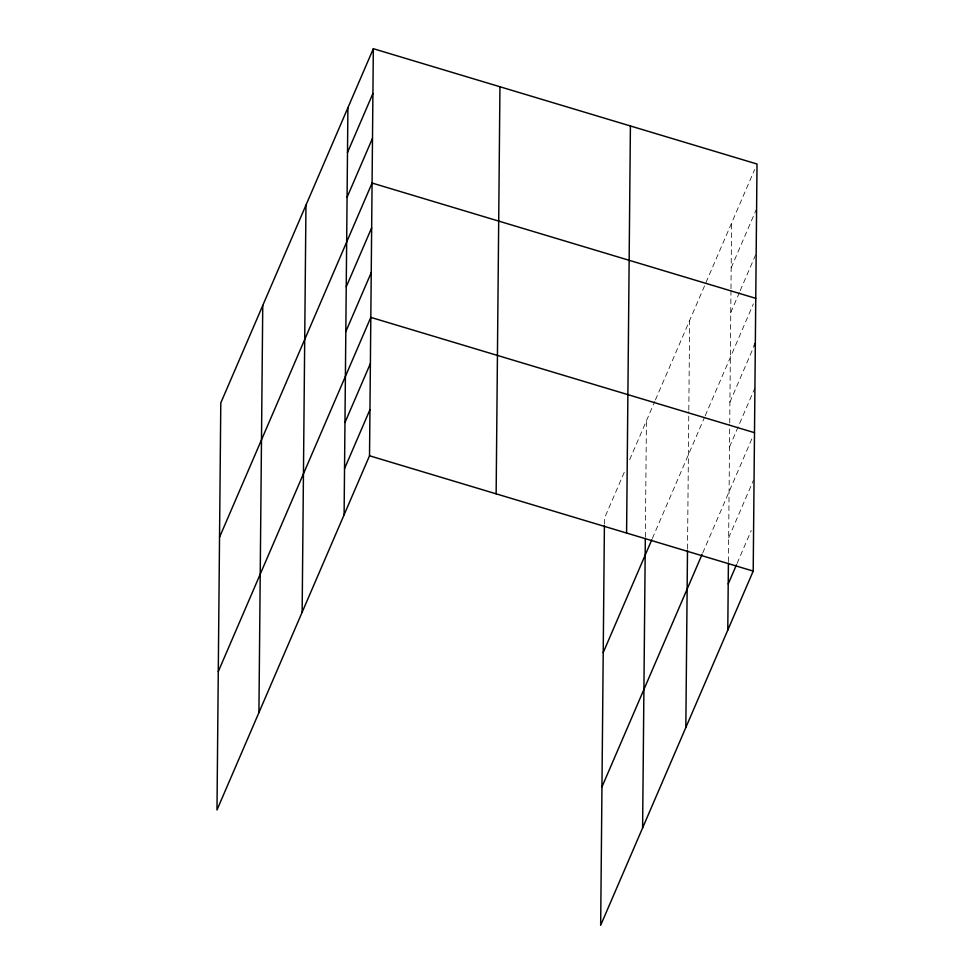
<?xml version="1.0" encoding="UTF-8"?>
<svg xmlns="http://www.w3.org/2000/svg" width="974" height="974" viewBox="0 0 974 974"><rect width="100%" height="100%" fill="white"/><g stroke="black" fill="none" stroke-linecap="round" stroke-linejoin="round"><path stroke-width="0.73" stroke-dasharray="4.87 3.65" d="M604.428 524.195L604.477 518.217L625.454 469.517M645.336 537.234L646.432 420.817M687.51 548.825L688.801 411.503M688.813 410.017L689.653 320.458M728.43 561.669L729.709 424.554M729.721 423.057L730.975 290.215M730.987 288.73L731.596 223.046M629.642 459.777L654.832 401.3M655.429 399.912L754.655 169.513M731.182 267.826L756.007 210.165M730.756 312.605L739.631 292.017M740.216 290.642L756.177 253.569M652.373 538.427L704.567 417.225M705.164 415.825L753.401 303.839M729.916 402.165L754.156 345.88M729.502 446.944L754.923 387.908M702.717 552.952L752.135 438.178M728.649 537.855L753.474 480.194M737.087 563.398L751.271 530.453"/><path stroke-width="1.46" d="M258.926 712.578L262.749 305.495M302.147 612.22L305.97 205.137M344.102 514.808L347.913 107.737M373.334 48.7L220.794 402.907L216.983 809.978L369.523 455.783L373.334 48.7L757.017 164.022L753.206 571.093L600.666 925.3L604.404 525.68M496.143 493.83L499.954 86.759M626.586 533.046L630.409 125.963M642.609 827.888L645.324 538.732M685.83 727.541L687.498 550.322M727.785 630.129L728.406 563.155M347.499 152.516L372.92 93.48M347.073 197.296L372.494 138.259M219.54 537.246L372.08 183.039L755.763 298.348M346.233 286.843L371.654 227.819M345.819 331.623L371.24 272.598M218.273 671.573L370.814 317.378L754.509 432.687M344.966 422.546L370.388 363.509M344.528 468.677L369.95 409.64M603.223 652.556L651.776 539.815M754.156 345.88L755.349 343.128M601.956 786.895L702.108 554.34M728.211 583.998L736.49 564.774M369.523 455.783L753.206 571.093"/></g></svg>
